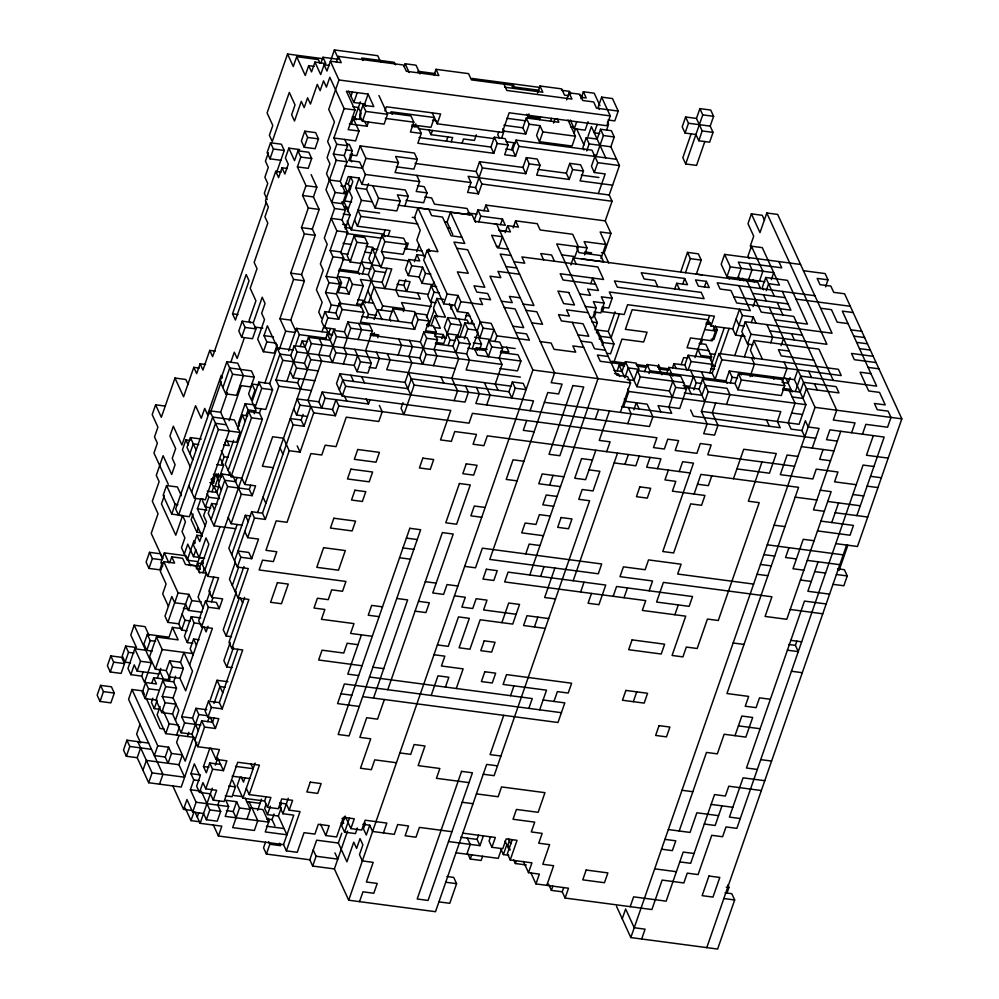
<?xml version="1.0" encoding="UTF-8"?>
<svg xmlns="http://www.w3.org/2000/svg" width="999" height="999" viewBox="0 0 999 999"><rect width="100%" height="100%" fill="white"/><g stroke="black" fill="none" stroke-linecap="round" stroke-linejoin="round"><path stroke-width="1.5" d="M165.097 406.056L155.607 404.807L152.198 414.622L157.917 427.135L154.508 436.95L157.367 443.206L153.958 453.022L168.282 484.29M188.112 384.478L185.826 379.47L174.975 378.034L161.326 417.307L155.607 404.807M322.814 58.691L287.55 54.021L267.083 112.937L272.802 125.437L269.393 135.265L272.252 141.508L289.31 92.42L295.042 104.92L291.633 114.748L294.493 121.004L301.311 101.361L304.183 107.617L307.592 97.802L310.452 104.046L317.27 84.415L320.142 90.672L323.551 80.844L326.411 87.1L329.82 77.285L344.143 108.554L333.903 137.999L336.763 144.256L333.354 154.071L336.213 160.327L325.986 189.785L334.578 208.541L324.338 237.999L327.21 244.256L320.379 263.898L323.239 270.142L316.421 289.785L322.153 302.285L318.731 312.113L321.603 318.369M320.105 63.337L318.381 59.578L296.691 56.706L293.269 66.533L287.55 54.021M276.461 172.902L284.253 150.449L281.393 144.206L270.542 142.77L267.133 152.585L269.992 158.841L280.844 160.277M199.226 368.057L193.794 367.345L183.566 396.79L174.975 378.034M268.356 152.735L265.434 161.151L268.294 167.407L264.885 177.223L267.744 183.479L264.335 193.294L267.208 199.55M269.992 158.841L273.401 149.013L270.542 142.77M205.494 364.498L200.075 363.773L196.666 373.589L193.794 367.345M215.185 351.111L209.753 350.387L202.934 370.03L200.075 363.773M314.111 66.371L308.691 65.647L305.269 75.474L296.691 56.706M181.418 495.729L177.41 486.975L166.558 485.539L163.149 495.354L171.741 514.123L182.592 515.559L185.452 521.803L182.043 531.63L184.902 537.874L181.493 547.702L186.651 558.953M281.144 172.065L275.724 171.341L265.484 200.799L268.356 207.055L264.935 216.87L267.807 223.127L254.158 262.4L257.018 268.656L250.2 288.286L255.919 300.799L249.101 320.429L250.25 322.939M164.373 495.504L161.451 503.921L175.774 535.189L182.592 515.559M266.221 202.347L212.625 356.643L209.753 350.387M337.862 59.241L322.952 57.268L325.811 63.524L314.96 62.088L311.551 71.903L308.691 65.647M100.574 685.364L97.165 695.179L100.025 701.435L110.877 702.871L114.298 693.056L111.426 686.8L100.574 685.364L103.446 691.62L100.025 701.435M110.814 655.906L107.405 665.721L110.265 671.977L121.116 673.413L124.525 663.598L121.666 657.342L110.814 655.906L113.674 662.162L110.265 671.977M189.935 440.434L185.864 439.897L182.455 449.712L190.459 467.22M287.425 168.494L281.993 167.782L278.584 177.597L275.724 171.341M299.675 149.575L288.823 148.139L285.402 157.954L288.274 164.211L284.865 174.026L281.993 167.782M162.65 558.778L160.364 553.771L149.513 552.335L146.104 562.15L148.963 568.406L159.815 569.842L162.25 562.824M232.542 313.811L246.191 274.525L249.051 280.781L235.402 320.055L232.542 313.811L237.962 314.523M201.274 439.023L190.422 437.587L187.013 447.402L192.732 459.902M321.004 62.875L322.952 57.268M148.963 568.406L152.372 558.591L149.513 552.335M329.52 65.497L324.101 64.773L320.691 74.588L314.96 62.088M189.872 453.658L193.282 443.831L198.714 444.555M149.051 635.389L145.042 626.635L134.191 625.199L130.782 635.014L136.501 647.514L125.649 646.078L122.24 655.906L125.112 662.15L130.532 662.874M171.741 514.123L175.15 504.295L166.558 485.539M297.952 150.824L300.824 157.08L297.402 166.895L308.254 168.332L311.676 158.516L308.803 152.26L297.952 150.824L294.543 160.652L288.823 148.139M304.782 131.194L301.373 141.009L304.233 147.265L315.085 148.701L318.494 138.886L315.634 132.63L304.782 131.194L307.642 137.45L304.233 147.265M514.847 87.949L513.698 85.439L471.428 79.883L468.568 73.639L436.014 69.318L438.886 75.574L406.331 71.266L403.459 65.01L338.361 56.394L341.221 62.65L330.369 61.214L326.96 71.029L324.101 64.773M330.956 59.765L334.365 49.95L377.759 55.694L380.631 61.95M188.774 485.801L194.505 498.301L205.357 499.737L229.233 431.006L220.642 412.25L209.79 410.814L175.674 509.003L178.546 515.259L189.398 516.695L195.729 498.451M226.848 361.725L220.03 381.356L225.749 393.868L236.601 395.304L243.431 375.661L237.7 363.161L226.848 361.725L232.58 374.225L225.749 393.868M210.04 413.773L221.254 381.506M242.208 321.191L238.798 331.019L241.658 337.262L252.51 338.711L255.919 328.883L253.059 322.627L242.208 321.191L245.067 327.447L241.658 337.262M125.112 662.15L128.521 652.335L125.649 646.078M190.622 565.784L186.051 555.769L164.348 552.897L160.926 562.712L162.65 566.47M230.894 362.025L234.303 352.197L237.175 358.454L243.993 338.823M178.546 515.259L212.65 417.07L234.353 419.942L240.085 432.455L236.676 442.27L225.824 440.834M222.889 387.612L229.708 367.982L251.411 370.854L254.27 377.098L250.861 386.925L240.01 385.489M336.413 62L338.361 56.394M205.981 573.114L199.201 572.215L196.328 565.971L185.477 564.522L182.617 558.279L171.766 556.843L174.625 563.086L163.774 561.65L160.364 571.478L166.096 583.978L162.687 593.793L168.406 606.306M152.198 651.111L134.79 648.776L127.972 668.406L130.832 674.662L141.683 676.098L144.543 682.354L156.531 683.978L153.671 677.722L169.942 679.882M191.646 492.057L215.522 423.326L226.373 424.762M220.642 412.25L227.46 392.619M130.832 674.662L134.241 664.847L137.113 671.091L158.804 673.975M169.818 562.449L171.766 556.843M253.421 322.477L262.2 297.227L265.06 303.484L261.651 313.299L264.51 319.555L257.692 339.198L263.411 351.698L274.263 353.134L277.198 344.717M330.369 61.214L338.961 79.97L328.721 109.428L334.453 121.928L327.635 141.571L330.494 147.827L327.085 157.642L329.945 163.898L326.536 173.714L335.127 192.47L331.705 202.298L342.557 203.734L345.429 209.977L342.02 219.805L347.739 232.305L340.921 251.948L343.781 258.204L336.963 277.834L339.822 284.091L336.413 293.906L340.996 303.908M147.328 634.328L143.918 644.143L146.778 650.399L150.187 640.584L147.328 634.328L169.031 637.2L172.44 627.384L181.93 628.633M194.505 498.301L218.381 429.57L209.79 410.814M137.113 671.091L140.522 661.276L134.79 648.776M279.32 349.425L285.652 331.181L279.92 318.681L293.569 279.408L290.709 273.152L304.358 233.878L301.486 227.622L308.316 207.992L302.585 195.479L305.994 185.664L297.402 166.895M144.568 694.667L142.845 690.921L131.993 689.485L128.584 699.3L162.937 774.337L159.528 784.165M193.094 514.073L191.146 519.68L196.878 532.192L200.949 532.729M205.419 526.311L197.402 508.803L200.824 498.988L203.534 499.338M229.058 420.704L241.246 385.639M141.683 676.098L143.144 671.89M184.353 553.958L187.775 544.13L193.494 556.643L204.345 558.079M172.44 627.384L178.159 639.884L156.456 637.012L149.638 656.655L155.369 669.155L166.221 670.591L169.081 676.847L179.932 678.284L185.652 690.796L192.482 671.153L183.891 652.397L180.482 662.212L183.341 668.468L179.932 678.284M224.45 445.005L226.398 439.385M213.287 481.506L214.261 478.696M263.411 351.698L266.833 341.883L263.961 335.627L267.382 325.811L277.685 348.326M144.543 682.354L151.373 662.712L134.191 625.199M210.789 507.779L205.369 507.055L208.779 497.24L207.068 493.494M196.878 532.192L198.339 527.984M295.929 331.368L290.771 320.117L304.42 280.844L301.561 274.588L315.209 235.314L312.337 229.058L319.168 209.428L313.436 196.915L316.845 187.1L311.126 174.588M202.273 535.976L196.853 535.264L193.431 545.079L199.163 557.592L204.595 558.304M206.593 507.205L203.671 515.621L206.531 521.878L199.713 541.52L196.853 535.264M211.95 491.783L213.911 486.163L219.33 486.888M221.391 476.885L217.32 476.348L218.294 473.551M221.703 463.723L224.138 456.718L221.278 450.462M148.626 743.081L126.923 740.197L123.514 750.024L126.374 756.268L137.225 757.717L148.676 782.729L181.231 787.037L196.828 742.145M187 630.781L181.581 630.069L178.709 623.813L167.857 622.377L178.097 592.919L163.774 561.65M215.622 484.915L218.544 476.498M350.974 96.229L352.435 92.02M220.717 459.215L223.576 465.472L220.167 475.287L213.386 474.388M254.695 404.932L245.205 403.671L238.374 423.314L239.523 425.811M252.023 384.041L248.614 393.856L251.473 400.112L254.882 390.297L252.023 384.041L258.803 384.94M217.07 504.208L211.638 503.496L208.229 513.311L213.961 525.824L235.664 528.696M231.368 475.299L221.878 474.038L218.469 483.853L221.328 490.109M233.579 440.372L225.287 464.223L231.019 476.723L241.87 478.159L244.73 484.415L255.582 485.851L252.173 495.666L241.321 494.23L232.73 475.474M237.475 429.158L242.345 415.122L247.764 415.846M193.494 556.643L195.929 549.625M145.13 698.613L148.539 688.798L145.679 682.542L142.27 692.357L145.13 698.613L155.981 700.049L161.713 712.562L172.565 713.998L181.144 732.754L191.995 734.19L197.727 746.703L219.43 749.575L216.021 759.39L226.873 760.826L223.451 770.641L212.6 769.205L209.74 762.961L220.592 764.397M155.369 669.155L162.188 649.525L156.456 637.012M219.206 485.414L216.771 492.42L207.268 491.171M126.374 756.268L129.795 746.453L126.923 740.197M151.723 683.341L153.671 677.722M365.834 106.418L364.685 103.921L353.833 102.485L357.255 92.657M246.116 415.534L248.064 409.927L245.205 403.671M140.035 724.312L136.626 734.128L140.634 742.894M211.101 519.567L224.738 480.294L235.589 481.73L237.05 477.522M228.147 470.467L248.614 411.563L259.465 412.999L262.337 419.255L207.755 576.348L218.606 577.784L211.776 597.427L222.627 598.863L219.218 608.678L208.366 607.242L205.507 600.986L216.358 602.422L219.218 608.678M269.705 383.541L258.853 382.105L252.035 401.735L254.895 407.992L265.746 409.428L272.565 389.797L269.705 383.541L279.932 354.083L290.784 355.519L296.516 368.032L293.107 377.847L314.81 380.719M157.343 678.184L160.752 668.356M199.163 557.592L205.981 537.949L208.853 544.205L202.023 563.836L207.755 576.348M196.029 567.295L197.49 563.086L202.922 563.798M199.538 557.43L198.077 561.638L187.225 560.202L194.043 540.571L195.192 543.069M378.958 95.542L387.537 114.298L384.128 124.113L362.425 121.241L359.565 114.985L362.974 105.17L373.826 106.606L368.107 94.093L346.403 91.221L354.995 109.99L348.164 129.62L359.016 131.056L355.607 140.884L333.903 137.999M229.146 474.987L230.12 472.177M351.336 124.163L353.296 118.556L362.787 119.805M152.884 698.151L151.423 702.359L154.283 708.616L159.715 709.34M178.709 623.813L188.948 594.355L178.097 592.919M356.156 119.805L355.007 117.295L360.364 101.873M213.961 525.824L227.597 486.538L221.878 474.038M231.019 476.723L251.486 417.819L248.614 411.563M254.895 407.992L261.713 388.361L258.853 382.105M254.171 413.761L256.119 408.141M264.897 382.904L277.073 347.827L293.356 349.987M342.557 203.734L345.979 193.906L340.247 181.406L347.065 161.763L344.205 155.519L347.615 145.692L344.755 139.435M155.981 700.049L162.8 680.419L173.651 681.855L176.523 688.099L173.102 697.926L178.833 710.426L175.424 720.242M166.221 670.591L169.63 660.776L180.482 662.212M137.225 757.717L140.634 747.889M154.283 708.616L157.205 700.199M181.581 630.069L184.99 620.254L182.118 613.998M201.96 612.225L188.399 610.426L191.808 600.611L188.948 594.355M359.328 119.343L360.789 115.135M364.685 103.921L368.107 94.093M202.972 572.639L204.433 568.431M204.895 570.092L219.992 526.61M259.465 412.999L260.926 408.791M161.713 712.562L165.122 702.734L162.263 696.49L165.672 686.663L162.8 680.419M168.194 679.62L172.49 667.032L169.63 660.776M346.616 144.081L349.338 144.443L352.197 150.699L348.788 160.514L359.64 161.95L365.359 174.463L361.95 184.278L405.357 190.022L408.216 196.279L404.807 206.094M362.425 121.241L365.834 111.426L362.974 105.17M160.077 706.455L157.143 714.872L165.734 733.628L194.218 737.399M168.843 681.206L170.305 676.997M200.749 617.944L191.259 616.683L184.44 636.326L187.3 642.569L192.732 643.294M206.368 573.201L198.089 597.052L203.234 608.304M352.447 153.659L350.499 159.266L351.648 161.763M244.73 484.415L278.846 386.226L275.974 379.982L282.804 360.339L277.073 347.827M345.217 228.971L350 214.985L344.28 202.472L347.689 192.657L344.83 186.401L348.239 176.586L359.091 178.022L361.95 184.278M142.957 770.217L146.366 760.401L178.921 764.71L184.64 777.222L152.098 772.901L137.775 741.633M173.651 681.855L175.599 676.236M187.3 642.569L194.118 622.939L191.259 616.683M288.661 350.824L296.466 328.384L329.008 332.692L330.157 335.189M396.253 166.796L413.886 169.131L417.295 159.316L414.435 153.059L360.177 145.879L356.768 155.694L349.987 154.795M349.375 123.913L367.008 126.249L368.469 122.04M350.537 188.911L348.251 183.903L350.686 176.885M241.933 525.124L231.081 523.688L241.321 494.23M205.507 600.986L198.689 620.629L201.548 626.873L212.4 628.309L181.693 716.683L184.565 722.939L181.144 732.754M213.786 577.147L208.916 591.171L211.776 597.427M290.784 355.519L294.205 345.704L305.045 347.14L308.466 337.325L330.169 340.197L333.579 330.382L344.43 331.818L347.29 338.062M348.264 191.221L350.212 185.614M199.001 639.735L193.581 639.01L190.16 648.826L193.032 655.082M206.244 602.547L210.14 591.321M295.916 344.455L299.325 334.628L296.466 328.384M157.767 745.766L154.358 755.581L165.21 757.017L168.069 763.273L171.478 753.458L168.619 747.202L157.767 745.766L131.993 689.485M328.846 311.988L331.281 304.982L325.562 292.47L328.971 282.655L326.111 276.398L332.929 256.768L330.07 250.512L336.888 230.869L331.168 218.369L342.02 219.805M201.548 626.873L208.366 607.242M237.125 524.487L228.833 548.326L237.425 567.095L248.276 568.531L238.049 597.976L248.901 599.425L231.843 648.513L242.695 649.949L222.228 708.865L211.376 707.429L208.504 701.173L219.355 702.609L222.228 708.865M252.173 495.666L249.3 489.423L250.761 485.214M286.825 381.418L297.065 351.96L294.205 345.704M148.676 782.729L152.098 772.901M165.734 733.628L169.143 723.813L163.424 711.3M172.565 713.998L175.974 704.17L165.122 702.734M189.61 664.897L202.772 627.035M211.551 601.785L213.012 597.577M300.237 346.503L302.185 340.884L307.617 341.608M347.39 211.688L352.26 197.665L349.4 191.408L352.809 181.593L350.524 176.586M384.865 236.613L383.716 234.116L351.173 229.807L361.401 200.349L355.669 187.837L359.091 178.022M360.177 145.879L365.909 158.391L362.5 168.207L344.867 165.871M384.927 111.001L386.388 106.793L440.646 113.973L437.237 123.789L502.335 132.417L509.165 112.775L606.818 125.712L610.227 115.884L601.648 97.128L612.499 98.564L618.219 111.076L614.81 120.891L608.029 119.992M231.706 554.582L245.342 515.309L250.774 516.021M208.079 626.273L206.119 631.88L203.833 626.873M404.208 66.571L405.182 63.761L416.034 65.197L420.042 73.951M165.21 757.017L168.619 747.202M234.565 560.839L251.623 511.738L262.475 513.174L265.334 519.43L254.483 517.994L251.623 511.738M235.302 562.387L229.458 579.22L238.049 597.976M300.537 389.098L297.677 382.854L299.138 378.646M307.367 369.468L304.508 363.211L311.326 343.581L308.466 337.325M176.586 735.064L179.508 726.648M408.216 196.279L397.365 194.842L400.224 201.099L396.815 210.914L375.112 208.042L366.521 189.286L368.481 183.666M324.987 311.613L327.847 317.869L338.698 319.305L335.839 313.049L324.987 311.613L321.578 321.441L324.438 327.684L335.289 329.121M237.425 567.095L240.834 557.267L237.974 551.023L248.826 552.459L251.686 558.703L240.834 557.267M251.686 558.703L258.516 539.073L247.665 537.637L254.483 517.994M179.046 735.364L176.598 742.382L185.19 761.138L193.481 737.299M232.317 585.476L238.649 567.245M257.655 512.537L310.776 359.652L302.185 340.884M359.24 274.263L358.092 271.765L367.744 243.744L364.885 237.5L354.033 236.064L347.202 255.694L350.075 261.95L360.926 263.386M388.049 236.164L389.997 230.557L357.442 226.236L360.851 216.421L357.992 210.165L379.695 213.037M322.028 331.631L323.976 326.024M324.438 327.684L327.847 317.869M341.533 282.842L338.124 292.657L348.976 294.093L352.385 284.278L349.525 278.022L338.673 276.586L341.533 282.842L338.823 282.48M235.177 591.733L243.956 566.483M262.475 513.174L293.169 424.812L290.309 418.556L301.161 419.992L304.021 426.248L293.169 424.812M307.43 416.433L296.578 414.997L300 405.169L297.128 398.926L318.831 401.798L321.69 408.054L325.112 398.226L322.24 391.97L342.595 394.667M350.075 261.95L356.893 242.307L354.033 236.064M198.277 730.631L192.545 718.119L195.954 708.303L206.805 709.74M236.401 591.883L223.252 629.757L226.111 636.001L231.543 636.725M187.437 736.5L188.898 732.292M325.349 339.548L327.297 333.941L332.729 334.665M178.921 764.71L182.33 754.894L171.478 753.458M329.008 332.692L330.482 328.484M335.839 313.049L339.248 303.234L360.951 306.106L363.811 312.362L360.402 322.178L414.66 329.358L418.069 319.543L415.209 313.286L426.049 314.722L428.921 320.979L425.512 330.794L436.363 332.242L434.89 336.451M265.334 519.43L289.211 450.699L283.491 438.199L272.64 436.763L262.4 466.221L273.251 467.657M348.976 294.093L346.116 287.837L349.525 278.022M191.995 734.19L198.826 714.56L195.954 708.303M226.111 636.001L239.273 598.139M301.161 419.992L303.109 414.385M375.112 208.042L378.521 198.227L372.802 185.714M338.698 319.305L342.108 309.49L339.248 303.234M194.867 740.446L201.686 720.803L212.537 722.24L213.998 718.031M208.504 701.173L205.095 710.988L207.954 717.245L218.806 718.681L215.397 728.496L204.545 727.06L201.686 720.803M244.568 597.377L228.971 642.257L231.843 648.513M304.021 426.248L310.851 406.605M210.227 699.924L217.045 680.282L227.897 681.718M230.207 642.407L223.863 660.639L226.736 666.895L232.155 667.619M327.297 333.941L335.889 352.697L332.48 362.525L329.62 356.268L336.438 336.626L333.579 330.382M417.295 159.316L395.604 156.443L398.464 162.7L395.055 172.515L471.004 182.567L467.594 192.395L478.446 193.831L481.855 184.016L476.136 171.503L479.545 161.688L522.952 167.432L525.811 173.689L482.405 167.932L479.545 161.688M386.538 112.687L410.951 115.921L413.823 122.165L410.414 131.993L421.253 133.429L417.844 143.244L493.806 153.297L497.215 143.481L494.355 137.225L505.207 138.661L508.066 144.917L504.657 154.745L515.509 156.181L518.918 146.353L516.058 140.11L592.007 150.162L597.739 162.662L594.33 172.49L605.182 173.926L598.351 193.556M197.727 746.703L204.545 727.06M207.954 717.245L211.376 707.429M289.211 450.699L300.062 452.135L313.711 412.862L307.979 400.362L321.628 361.089L318.768 354.832L322.178 345.017L319.318 338.761M362.412 273.813L364.36 268.194L361.501 261.95L372.352 263.386M207.73 721.603L209.191 717.394M214.061 703.371L219.905 686.538L225.337 687.25M226.736 666.895L233.554 647.265M318.831 401.798L322.24 391.97M377.747 249.475L372.315 248.751L368.906 258.566L374.637 271.079L364.398 300.537L365.547 303.034M414.81 126.686L415.784 123.876M219.256 800.898L217.794 805.107L220.667 811.363L217.245 821.178L206.406 819.742L203.534 813.486L192.682 812.05L196.091 802.234L190.372 789.722L193.781 779.907L190.921 773.651L194.33 763.835L200.062 776.335L196.641 786.163L199.513 792.407L210.364 793.843L213.224 800.099L224.076 801.535L237.712 762.262L259.415 765.134L249.188 794.592L270.891 797.464L267.482 807.279L278.321 808.715L281.743 798.9L292.595 800.336L289.173 810.164L300.025 811.6L286.388 850.873L297.24 852.309L304.058 832.666L314.91 834.103L318.319 824.287L329.171 825.723L325.761 835.539L336.613 836.975L343.431 817.344L354.283 818.78L350.874 828.596L361.725 830.032L365.135 820.216L386.838 823.089L383.429 832.904M344.43 331.818L347.839 321.99L369.543 324.862L372.402 331.119L365.584 350.761L371.303 363.261L367.894 373.089L357.043 371.653L354.183 365.397L357.592 355.582M434.066 74.937L436.014 69.318M356.418 305.344L363.236 285.714L360.377 279.458L382.08 282.33L384.94 288.586L391.758 268.943L380.906 267.507L372.315 248.751M219.355 702.609L237.874 649.3M381.218 310.115L382.679 305.906L368.356 274.638L382.005 235.364L403.708 238.237L406.568 244.493L403.159 254.308L381.456 251.436L384.865 241.621L382.005 235.364M191.683 810.439L183.554 809.365L186.963 799.537L192.682 812.05M347.839 321.99L350.699 328.246L343.881 347.889L346.74 354.133L343.331 363.961M383.716 234.116L385.177 229.907M360.739 307.392L362.687 301.785L373.539 303.221M209.74 762.961L206.331 772.776L203.471 766.52L209.802 748.288M410.751 394.905L405.02 382.392L339.922 373.776L336.501 383.591L342.232 396.103L450.736 410.464L440.509 439.922L451.361 441.358L454.77 431.543L476.473 434.415L473.064 444.23L483.916 445.666L487.325 435.851L660.938 458.841L657.529 468.656M368.731 302.572L374.088 287.15L428.346 294.33M380.906 267.507L384.315 257.692L381.456 251.436M199.513 792.407L202.922 782.592L205.782 788.848L216.633 790.284L213.224 800.099M335.414 415.734L332.542 409.49L335.964 399.662L338.823 405.919L335.414 415.734L313.711 412.862M339.373 389.847L342.782 380.032L407.892 388.648L411.301 378.833L508.953 391.758L511.813 398.014L515.234 388.199L512.362 381.943L523.214 383.379L526.086 389.635L515.234 388.199M200.487 821.877L190.984 820.616L193.906 812.199M358.142 339.498L361.551 329.682L358.691 323.426M366.958 318.494L368.419 314.285L362.687 301.785M451.211 141.758L452.684 137.55L430.981 134.678L432.442 130.469M205.782 788.848L212.6 769.205M342.232 396.103L345.642 386.288L339.922 373.776M382.08 282.33L386.95 268.306M197.265 817.045L198.726 812.836M215.297 765.147L217.732 758.141L223.451 770.641M416.758 175.387L419.617 181.643L416.208 191.458L427.06 192.894L423.638 202.722L406.006 200.387M374.126 319.48L377.535 309.665L392.457 311.638M286.388 850.873L283.516 844.617L218.419 836.001L221.828 826.173L200.125 823.301L212.312 788.236M357.043 371.653L360.452 361.825L354.732 349.325M373.389 335.627L374.363 332.829M461.925 237.238L451.073 235.801L442.482 217.045L431.643 215.597L428.771 209.353L417.919 207.917L414.51 217.732L420.242 230.232L416.833 240.06L424.837 257.567M206.406 819.742L209.815 809.914L201.224 791.158M406.331 248.851L408.279 243.244L405.569 242.882M377.722 337.674L378.696 334.877L370.554 333.791M446.403 141.109L447.864 136.9M425 255.769L416.858 254.683L419.717 260.939L408.866 259.503L405.457 269.318L408.316 275.574L419.168 277.01L422.04 283.266L432.892 284.703L433.866 281.893M415.796 314.161L414.647 311.663L392.944 308.791L389.535 318.606L390.684 321.104M417.495 292.894L420.354 299.151L398.651 296.278L395.791 290.022L399.2 280.207L410.052 281.643L406.643 291.458L403.771 285.202L405.731 279.595M408.316 275.574L411.738 265.759L408.866 259.503M416.695 251.698L419.13 244.68M414.423 261.701L416.858 254.683M249.201 801.91L257.792 820.666L254.383 830.481L232.68 827.609L239.498 807.979L236.638 801.722L225.786 800.286L228.646 806.543L225.237 816.358L268.644 822.102L262.912 809.602L249.35 807.804M232.605 780.644L235.477 786.9L232.055 796.727L225.275 795.828M325.112 398.226L368.506 403.971L369.967 399.775M240.11 777.234L237.188 785.651L242.907 798.164L264.61 801.036L267.482 807.279M403.409 311.588L404.383 308.778L401.511 302.535L431.356 306.481M462.062 143.194L463.524 138.986L474.375 140.422L476.323 134.815M417.919 207.917L437.962 251.686L427.11 250.25L423.701 260.065L443.743 303.846L454.595 305.282L457.455 311.538L468.306 312.974L479.757 337.987L490.609 339.423L494.018 329.608L483.166 328.159L457.405 271.878L468.256 273.326L453.946 242.058L464.785 243.494L450.474 212.225L472.177 215.097L475.037 221.353L496.74 224.226L533.966 305.519L523.114 304.083M236.089 817.794L233.229 811.538L236.638 801.722M244.917 777.884L243.456 782.092L241.171 777.085M427.847 251.798L428.833 249.001L429.97 251.498M419.168 277.01L422.589 267.195L411.738 265.759M242.907 798.164L255.095 763.086M422.04 283.266L425.449 273.451L422.589 267.195M398.126 355.07L401.548 345.254L398.676 338.998M414.66 329.358L411.788 323.114L415.209 313.286M450.474 212.225L447.065 222.04L452.784 234.553M436.6 286.676L431.168 285.951L427.759 295.779L430.631 302.023L436.051 302.747M246.94 819.23L250.349 809.415L245.192 798.151M430.631 302.023L434.041 292.207L431.168 285.951M426.486 317.607L431.855 302.173M405.02 382.392L411.85 362.762L408.978 356.506L412.4 346.69L409.528 340.434M257.617 810.364L261.513 799.138M423.788 332.055L426.66 338.299L419.83 357.942L422.702 364.198L426.111 354.383L420.379 341.87L423.788 332.055L434.64 333.491L437.512 339.747L434.09 349.563L436.963 355.819L433.554 365.634M443.681 299.363L436.9 298.464L433.491 308.279L437.5 317.033M478.446 193.831L475.586 187.575L482.405 167.932M434.228 309.84L428.384 326.661L427.235 324.163M493.806 153.297L490.946 147.053L494.355 137.225M264.61 801.036L266.071 796.827M403.009 402.672L401.061 408.291L403.921 414.535L414.16 385.09L408.429 372.577M431.231 325.599L434.64 315.784L445.492 317.22L436.9 298.464M498.751 131.918L497.777 134.728L499.5 138.474M266.096 804.145L264.635 808.341L267.495 814.597L278.346 816.033L286.938 834.802L265.235 831.93L269.218 820.666L268.082 818.169M443.743 303.846L447.152 294.018L427.11 250.25M501.623 138.174L504.058 131.156L502.909 128.659M267.495 814.597L270.417 806.181M608.728 263.037L604.145 253.034L610.976 233.391L605.244 220.891L485.889 205.082L488.748 211.338L477.897 209.902L474.488 219.718L475.636 222.215M478.808 221.766L480.756 216.159L477.897 209.902M274.937 825.861L272.065 819.605L274.013 813.998M483.941 210.689L485.889 205.082M265.497 842.194L263.549 847.801L266.408 854.058L309.815 859.802L312.675 866.058L334.378 868.93L348.701 900.199L435.502 911.7L486.675 764.41L497.527 765.858M468.906 323.851L467.195 320.092L447.752 317.607L444.343 327.422L450.074 339.922L448.126 345.542M450.861 309.103L452.322 304.895M441.77 338.748L443.231 334.54L435.089 333.466M281.506 803.258L280.045 807.467L282.904 813.723L293.756 815.159L283.516 844.617M454.595 305.282L458.004 295.467L447.152 294.018M278.346 816.033L281.268 807.617M266.408 854.058L269.817 844.242L268.681 841.745M447.752 317.607L450.624 323.851L443.793 343.494L435.664 342.42M511.513 149.738L513.948 142.72M515.509 156.181L512.637 149.925L516.058 140.11M282.904 813.723L288.261 798.288M457.455 311.538L460.864 301.71L458.004 295.467M504.058 131.156L525.761 134.041L522.889 127.785L526.298 117.969L558.853 122.278L557.142 118.519M538.873 118.144L528.021 116.708L528.995 113.911M537.524 93.019L539.959 86.001L561.663 88.874L564.535 95.13L568.593 95.667M525.761 134.041L529.17 124.213L526.298 117.969M454.158 400.649L457.567 390.834L451.835 378.321L458.666 358.691L452.934 346.178L456.343 336.363L467.195 337.799L470.054 344.056L466.645 353.871L469.505 360.127L466.096 369.942L520.354 377.123M459.203 337.612L458.054 335.115L461.476 325.287L458.603 319.043M464.835 319.755L467.27 312.737M460.027 336.813L464.897 322.789L474.388 324.051M455.794 352.435L459.203 342.62L456.343 336.363M500.511 224.638L502.46 219.031L480.756 216.159M522.952 167.432L526.361 157.617L537.212 159.053L540.072 165.297L536.663 175.125L569.218 179.433L572.627 169.618L569.755 163.361L580.606 164.798L583.478 171.054L580.057 180.869L612.612 185.177M539.61 119.705L540.584 116.895M361.426 634.865L347.789 674.138L358.641 675.574M464.348 338.861L467.757 329.046L464.897 322.789M471.029 323.539L472.003 320.741M529.17 124.213L540.022 125.649L536.6 135.477L539.472 141.721L572.027 146.041L575.436 136.214L567.994 119.955M505.157 232.667L507.592 225.662L518.444 227.098L515.584 220.841L537.287 223.714L540.147 229.97L572.702 234.278L578.421 246.79L575.012 256.606L561.45 254.807M525.811 173.689L529.22 163.861L526.361 157.617M539.472 141.721L542.882 131.905L540.022 125.649M476.898 331.73L480.307 321.915L491.158 323.351L496.89 335.851L494.942 341.471M513.149 227.859L515.584 220.841M550.461 121.141L551.436 118.332M472.277 348.713L478.121 331.88M553.558 123.039L555.019 118.831M475.374 350.612L476.348 347.802L487.2 349.238M479.757 337.987L483.166 328.159M479.545 349.662L481.493 344.043L478.621 337.799L474.562 337.25M566.658 99.825L569.093 92.82L579.944 94.256L582.804 100.512L593.656 101.948L596.515 108.204L618.219 111.076M488.898 340.671L491.758 346.928L488.349 356.743L485.489 350.487L488.898 340.671L499.75 342.108L502.609 348.364L499.2 358.179L502.06 364.435L495.242 384.066L498.101 390.322M309.815 859.802L316.633 840.171L338.336 843.044L346.928 861.8L353.746 842.169L356.618 848.426L360.027 838.598L362.887 844.854L359.478 854.669L362.337 860.926L373.189 862.362L366.371 882.005L377.222 883.441L373.813 893.256L362.962 891.82L359.54 901.635M312.675 866.058L316.084 856.243L313.224 849.987M580.931 98.764L583.366 91.746L594.218 93.194L599.949 105.694M373.514 698.076L407.629 599.899L396.778 598.463M588.061 121.728L585.139 130.145L574.288 128.709L576.723 121.703M574.05 133.067L575.511 128.859M569.218 179.433L566.346 173.177L569.755 163.361M384.365 699.525L377.547 719.155L366.695 717.719L359.877 737.362L370.729 738.798L360.489 768.243L371.341 769.68L374.75 759.864L396.453 762.736M387.774 689.697L442.357 532.604L453.209 534.04L432.742 592.956L443.593 594.393L447.003 584.565L457.854 586.001M486.7 404.957L490.122 395.142L484.39 382.629M338.336 843.044L341.745 833.228M357.392 827.984L355.444 833.603L344.593 832.167L349.475 818.131M605.244 220.891L612.062 201.249L609.203 194.992L619.442 165.547L610.851 146.778L614.26 136.963L611.4 130.707L600.549 129.271L597.14 139.086L586.288 137.65L582.879 147.477L584.015 149.975M587.999 136.401L591.408 126.586L605.719 157.854M601.648 97.128L598.226 106.943L599.375 109.453M334.378 868.93L347.54 831.068M586.713 150.924L589.148 143.906L586.288 137.65M597.19 124.425L594.268 132.842L599.7 133.554M508.953 391.758L512.362 381.943M500.412 352.472L518.044 354.795L520.904 361.051L517.494 370.879L499.862 368.544M594.88 156.418L591.458 166.234L594.33 172.49M600.549 129.271L603.408 135.527L596.59 155.157L593.868 154.808M365.384 823.176L363.436 828.783L366.296 835.039L369.705 825.211L362.924 824.325M606.58 130.07L608.528 124.45L607.392 121.953M348.701 900.199L532.904 369.992L489.96 276.199L500.811 277.635L497.939 271.378L519.642 274.25M570.866 264.872L573.301 257.854L757.766 282.28L760.626 288.536M431.181 695.441L437.999 675.811L448.851 677.247L445.442 687.062M526.698 420.529L523.289 430.344L534.14 431.78M530.107 410.701L533.516 400.886L414.16 385.09M584.565 254.857L587.012 247.839L584.14 241.596L605.844 244.468L600.973 258.491M590.796 283.666L592.744 278.059L598.463 290.559L587.612 289.123L590.484 295.379L579.632 293.943M456.293 688.498L463.124 668.868L441.421 665.996L444.83 656.168L433.978 654.732M593.993 311.988L600.786 312.887L604.195 303.072L593.344 301.636L596.203 307.879L592.794 317.707L590.084 317.345M595.966 312.25L594.505 316.458L597.365 322.702L594.929 329.72M745.067 336.388L735.564 335.127L732.704 328.871L711.001 325.999L714.41 316.183L627.609 304.695L624.2 314.51L602.497 311.638L603.958 307.43M596.415 332.829L597.39 330.02L608.241 331.456L613.96 343.968L610.551 353.783L606.48 353.246M738.923 285.664L750.374 310.677L609.315 291.995L612.175 298.251L608.766 308.067L601.985 307.168M599.275 339.086L600.249 336.276L611.101 337.712L619.38 313.861M501.873 622.639L508.703 603.009L519.555 604.445L512.724 624.088L480.169 619.767L469.942 649.225L459.09 647.789L469.318 618.331L458.479 616.895L448.239 646.353L437.387 644.917M525.749 553.921L529.17 544.093L540.022 545.529M549.637 485.189L553.046 475.362M602.135 345.329L603.109 342.532L597.39 330.02M608.241 331.456L615.059 311.825M696.465 118.431L685.614 116.995L682.205 126.823L685.064 133.067L695.916 134.503L698.788 140.759L709.64 142.195L713.049 132.38L710.189 126.124L713.598 116.309L710.726 110.052L699.874 108.616L696.465 118.431L702.197 130.944L698.788 140.759M529.782 574.987L598.014 378.621L572.24 322.34M685.064 133.067L688.486 123.252L685.614 116.995M691.108 133.866L682.829 157.705L685.689 163.961L696.54 165.397L704.819 141.558M614.148 361.588L621.952 339.148L643.656 342.02L647.065 332.205L625.362 329.333L632.18 309.69L708.141 319.755L711.001 325.999M540.634 576.423L544.043 566.608M595.217 419.33L598.626 409.515M685.689 163.961L702.747 114.873L699.874 108.616M617.17 370.841L619.13 365.234L624.55 365.946M619.13 365.234L624.85 377.734L628.259 367.919L639.11 369.355L636.251 363.099L625.399 361.663L621.99 371.478L613.848 370.404M503.733 715.321L490.084 754.595L500.936 756.031M510.551 695.691L513.961 685.863M534.428 626.96L537.837 617.132M554.895 568.044L544.667 597.502L555.519 598.938M595.829 450.224L585.601 479.67L574.75 478.234L581.568 458.603L592.419 460.039M609.477 410.951L599.238 440.397L610.089 441.833L606.68 451.66M446.94 876.523L453.721 877.422L456.593 883.678L449.762 903.308L438.911 901.872M466.82 854.22L470.229 844.405L467.37 838.149M620.329 412.387L630.556 382.929L627.697 376.673L616.845 375.237L556.718 243.918L578.421 246.79M623.501 406.918L628.858 391.496L627.722 388.998M660.863 411.875L658.004 405.619L679.707 408.491L686.525 388.861L680.806 376.348L637.399 370.604L633.99 380.419L627.21 379.52M482.579 856.255L481.118 860.464L470.267 859.028L471.728 854.819M448.526 841.533L479.945 845.654L477.085 839.397L478.546 835.189M672.265 397.24L669.405 390.984L636.85 386.675L640.259 376.86L637.399 370.604M479.945 845.654L483.366 835.826M644.667 371.553L647.102 364.535L657.954 365.971L661.962 374.725M528.846 708.378L532.255 698.563L369.493 677.01M573.189 580.731L617.532 453.096M627.772 423.638L631.181 413.823L628.309 407.567M674.737 288.911L676.685 283.291L687.537 284.727L684.677 278.484L641.271 272.727L644.13 278.983L654.982 280.419L657.841 286.676M680.669 272.04L687.499 252.397L698.351 253.833L701.211 260.09L696.34 274.113M633.865 409.765L636.301 402.747L639.16 409.003M648.988 373.601L649.962 370.791L647.102 364.535M685.489 272.677L690.359 258.654L687.499 252.397M490.534 836.812L489.073 841.021L491.933 847.277L502.784 848.713L506.193 838.898L517.045 840.334L510.227 859.964L531.93 862.836L528.508 872.664L539.36 874.1L535.951 883.915L568.506 888.223L565.097 898.039L651.897 909.54L662.137 880.082L683.84 882.954L687.25 873.138L698.101 874.575L711.75 835.301L722.602 836.737L726.011 826.922L736.862 828.358L863.074 465.059L873.925 466.496M682.717 284.091L684.677 278.484M491.933 847.277L495.342 837.462L462.787 833.141M539.697 709.814L546.515 690.172L503.109 684.427L506.518 674.612L571.628 683.229L568.219 693.056L557.367 691.608L553.958 701.435M580.631 591.995L584.04 582.167M624.974 464.348L628.383 454.533M501.648 848.526L498.239 858.341L455.969 852.784M666.857 373.027L668.806 367.407L712.2 373.151L715.072 379.408L721.89 359.777L719.03 353.521L838.386 369.318L841.245 375.574L721.89 359.777M591.483 593.431L588.061 603.246L598.913 604.682L605.744 585.052L508.079 572.115L504.67 581.93L645.729 600.611L642.32 610.426L685.726 616.171L672.077 655.456L682.929 656.892L686.338 647.065L697.19 648.501L707.429 619.055L718.281 620.491L759.215 502.659L748.363 501.223L762 461.95M639.235 455.969L635.826 465.784L614.123 462.912M508.803 855.306L503.384 854.582L506.793 844.767M672.477 367.869L673.938 363.661L684.79 365.097L687.087 370.092M509.877 839.347L507.929 844.954L510.214 849.962M512.237 839.684L507.367 853.708L510.227 859.964M704.42 286.963L706.368 281.356L695.516 279.92L698.388 286.164L709.24 287.6L706.368 281.356M669.405 390.984L672.814 381.168M681.206 364.598L683.641 357.592L687.712 358.129M650.087 457.405L646.678 467.22L690.072 472.964M669.954 374.912L675.674 387.425L668.855 407.055L671.715 413.311L621.528 406.668M684.79 365.097L688.199 355.269L709.902 358.142L712.774 364.398L709.839 372.814M800.561 264.448L724.612 254.395L721.203 264.211L726.922 276.723L764.909 281.743M526.236 864.959L515.384 863.523L516.358 860.726M688.149 369.942L691.071 361.526L688.199 355.269M694.979 357.617L709.602 315.547M613.174 596.303L616.595 586.488L692.544 596.54L689.135 606.356L656.58 602.047L663.411 582.417L771.915 596.778L765.097 616.42L786.787 619.293L831.143 491.645L820.291 490.209M701.086 343.743L702.547 339.535M726.922 276.723L730.331 266.895L724.612 254.395M693.368 376.536L689.959 386.351L683.179 385.452M764.535 220.304L762.249 215.297L751.398 213.861L747.989 223.689L753.721 236.189L750.299 246.004L751.448 248.514M693.793 389.81L696.228 382.792L690.509 370.279M713.286 325.999L715.584 331.006L712.162 340.821L690.471 337.949L687.05 347.764L708.753 350.637M624.025 597.739L627.447 587.924M668.381 470.092L664.959 479.92L675.811 481.356L672.402 491.171L704.957 495.479L701.548 505.294L690.696 503.858L673.638 552.959L662.787 551.523L693.493 463.149L682.642 461.713L679.233 471.528M715.571 325.999L717.294 329.757L713.885 339.573L711.163 339.21M704.819 401.548L699.088 389.048L702.509 379.22L735.052 383.541L737.924 389.785L781.318 395.542L784.739 385.714L781.867 379.458L738.473 373.713L735.052 383.541M737.774 278.159L741.183 268.344L738.323 262.088L781.73 267.832L778.87 261.576M710.651 359.702L711.625 356.893L705.893 344.393L699.113 343.494M766.183 290.734L768.618 283.716L779.47 285.152L762.287 247.64L751.435 246.204L748.026 256.019L749.175 258.516M711.638 364.21L724.3 327.747M752.996 344.792L747.564 344.068L741.845 331.568L745.254 321.74L832.055 333.241L777.659 214.423L766.807 212.987L759.989 232.63L751.398 213.861M712.2 373.151L719.03 353.521M720.341 353.634L729.12 328.384M715.671 402.984L712.262 412.812L717.981 425.312L714.572 435.127L703.721 433.691L707.13 423.876L701.41 411.363L708.229 391.733L702.509 379.22M748.626 279.595L752.035 269.78L749.175 263.524M732.704 328.871L739.522 309.24L742.394 315.497L735.564 335.127M546.803 885.351L553.633 865.708L542.782 864.272L549.6 844.642L538.748 843.206L542.157 833.391L531.306 831.942L534.715 822.127L513.024 819.255L516.433 809.44L538.136 812.312L544.954 792.669L501.548 786.925L498.139 796.74L476.436 793.868M649.138 590.796L652.559 580.968L620.004 576.66L623.413 566.845L645.117 569.717L648.526 559.902L681.081 564.21L677.672 574.025L753.621 584.09M759.477 281.031L762.886 271.216L751.435 246.204M727.06 383.354L725.923 380.844L729.332 371.029L794.43 379.645L805.893 404.657L799.063 424.3L701.41 411.363M734.789 355.557L742.095 334.515M753.071 306.618L755.506 299.6M565.097 898.039L562.237 891.795L551.386 890.359L552.847 886.15M774.937 319.805L807.492 324.113L787.449 280.344L765.746 277.46L762.337 287.287L763.486 289.785M730.244 382.892L732.192 377.285L729.332 371.029M751.285 322.54L753.246 316.933L742.394 315.497M694.105 494.043L700.923 474.4L798.588 487.337L726.947 693.531L748.651 696.403L745.242 706.218L756.093 707.654L759.502 697.839L770.354 699.275M726.523 404.42L729.932 394.605L727.072 388.349L705.369 385.477L701.96 395.292L684.327 392.957M747.564 344.068L750.973 334.253L745.254 321.74M744.405 356.843L748.788 344.218M771.303 279.658L773.738 272.652L730.331 266.895M562.237 891.795L563.698 887.587M833.266 380.394L818.943 349.126L753.845 340.509L750.436 350.324L754.445 359.078M737.924 389.785L741.333 379.97L738.473 373.713M633.316 701.673L636.738 691.857M711.775 475.849L708.366 485.664L697.514 484.228M750.062 376.71L754.445 364.086L751.585 357.829M674.874 614.735L678.284 604.919M770.729 342.732L772.677 337.125L766.957 324.625M733.478 478.721L743.718 449.263L776.273 453.571L769.442 473.214L736.887 468.893M781.093 345.579L783.528 338.561M782.117 382.417L787 368.394L784.128 362.137M790.109 377.61L788.161 383.216L782.741 382.492M825.561 286.85L827.996 279.832L825.137 273.576L803.433 270.704M794.43 379.645L797.851 369.83M795.354 391.508L800.711 376.086L876.672 386.138L842.307 311.101L853.158 312.537M622.227 918.793L625.636 908.978L634.228 927.734L645.079 929.17L641.67 938.998M630.207 906.667L633.616 896.84L666.171 901.16L683.216 852.06L694.068 853.496M804.794 436.813L801.935 430.557L805.344 420.729L808.203 426.985L819.055 428.421L812.237 448.064M725.037 892.806L731.817 893.705L734.677 899.962L717.619 949.05L630.819 937.561L815.022 407.355L769.218 307.292M679.195 830.993L706.48 752.434L717.332 753.87L724.15 734.24L745.853 737.112L752.684 717.469L741.832 716.033L735.002 735.676M788.973 547.689L785.564 557.504L796.415 558.941M823.076 449.5L819.667 459.315L830.519 460.751M840.758 431.293L813.461 509.852L824.312 511.288M721.977 805.843L715.159 825.474L704.307 824.038M851.61 432.729L855.019 422.914L833.316 420.042L836.725 410.227L793.78 316.421L761.226 312.113L746.915 280.844M818.106 561.813L807.879 591.271L829.582 594.143M831.755 522.539L838.573 502.897M862.462 434.178L865.871 424.35L887.574 427.222L890.983 417.407L888.123 411.151L877.272 409.715L874.4 403.459L885.251 404.907L879.532 392.395L868.68 390.959L860.089 372.202L870.941 373.638M787.412 650.187L798.263 651.623L795.391 645.366L796.865 641.158M873.313 435.614L866.483 455.244L888.186 458.116M706.78 947.614L846.64 545.054M856.867 515.596L884.165 437.05L829.907 429.857L826.498 439.685L837.349 441.121M727.01 893.056L728.958 887.449L727.809 884.952M839.085 570.454L847.864 545.204M837.612 568.793L844.392 569.692L847.252 575.948L843.843 585.764L832.991 584.328M827.996 279.832L817.145 278.396L820.004 284.653L830.856 286.089L833.715 292.345L844.567 293.781L901.835 418.843L857.492 546.49L835.788 543.618M417.757 71.266L435.389 73.601M472.015 78.446L539.835 87.425M561.538 90.297L569.667 91.371L570.816 93.881M511.988 86.701L539.11 90.285M579.807 95.679L582.517 96.029M504.845 87.225L542.832 92.258L539.959 86.001M580.806 97.29L586.226 98.002L583.366 91.746M702.747 114.873L713.598 116.309M688.486 123.252L710.189 126.124M338.961 79.97L610.227 115.884M702.197 130.944L713.049 132.38M506.818 118.307L525.811 120.817M570.566 126.748L573.289 127.098M603.408 135.527L614.26 136.963M503.908 125.262L522.889 127.785M352.997 106.768L358.416 107.48L361.276 113.736M542.882 131.905L575.436 136.214M344.143 108.554L354.995 109.99M365.834 111.426L387.537 114.298M432.53 120.217L436.588 120.754M589.148 143.906L610.851 146.778M385.339 118.394L413.823 122.165M352.297 116.945L355.007 117.295M411.975 124.85L430.956 127.36L434.378 117.545L390.971 111.788L392.12 114.298M411.613 126.274L418.394 127.173L421.253 133.429M418.256 128.596L494.218 138.649M506.068 141.696L515.559 142.957M497.215 143.481L508.066 144.917M518.918 146.353L616.57 159.291M419.056 137.525L490.946 147.053M505.856 149.026L512.637 149.925M597.739 162.662L619.442 165.547M529.22 163.861L540.072 165.297M572.627 169.618L583.478 171.054M307.642 137.45L318.494 138.886M537.862 169.405L566.346 173.177M581.268 175.15L598.901 177.485M336.763 144.256L347.615 145.692M345.417 149.8L352.197 150.699M415.097 163.424L476.136 171.503M333.354 154.071L344.205 155.519M365.909 158.391L398.464 162.7M273.401 149.013L284.253 150.449M609.203 194.992L468.144 176.323L471.004 182.567M336.213 160.327L347.065 161.763M300.824 157.08L311.676 158.516M481.855 184.016L612.062 201.249M468.806 186.676L475.586 187.575M365.359 174.463L419.617 181.643M417.407 185.752L424.188 186.651L427.06 192.894M329.395 179.97L340.247 181.406M345.542 183.541L348.251 183.903M340.759 185.864L344.83 186.401M355.669 187.837L366.521 189.286M424.85 197.003L431.63 197.902L434.49 204.158L467.045 208.466L469.905 214.723L398.027 205.195M305.994 185.664L316.845 187.1M343.619 192.12L347.689 192.657M335.127 192.47L345.979 193.906M378.521 198.227L400.224 201.099M467.557 212.924L477.047 214.186M361.401 200.349L372.252 201.786M610.976 233.391L600.124 231.955L605.844 244.468M302.585 195.479L313.436 196.915M344.855 201.036L351.636 201.935M341.558 202.123L344.28 202.472M494.48 223.838L505.332 225.287L502.46 219.031M345.005 206.93L347.714 207.293M344.43 208.366L347.14 208.729M412.25 217.357L414.96 217.707M444.792 221.666L447.515 222.028M334.578 208.541L345.429 209.977M498.688 230.282L505.482 231.181M499.6 230.482L510.452 231.918L507.592 225.662M308.316 207.992L319.168 209.428M690.359 258.654L701.211 260.09M343.219 214.086L350 214.985M360.851 216.421L417.819 223.963M447.664 227.922L450.374 228.272M577.509 246.591L587.012 247.839M601.435 252.672L604.145 253.034M584.802 251.948L591.583 252.847M342.52 224.263L346.591 224.8M496.341 246.191L499.063 246.553L502.472 236.726L491.62 235.289L497.34 247.802L508.191 249.238M344.967 227.472L351.748 228.359M581.88 258.916L603.583 261.788L600.724 255.532L579.02 252.66L576.735 247.665M695.591 274.013L702.372 274.912M336.888 230.869L347.739 232.305M301.486 227.622L312.337 229.058M346.466 233.541L381.743 238.212M456.805 248.301L467.657 249.738L484.827 287.262L473.976 285.826L476.848 292.083L487.699 293.519L490.559 299.775L479.707 298.339L482.567 304.583L460.864 301.71M511.063 255.494L500.212 254.058L554.607 372.864L551.198 382.692L562.05 384.128L558.628 393.943L547.777 392.507L489.785 559.428L598.301 573.788L601.71 563.973L482.355 548.164L475.524 567.807L464.672 566.371M814.884 295.716L717.22 282.792L720.092 289.036L730.943 290.484L736.663 302.984L790.921 310.165L782.329 291.408M384.865 241.621L406.568 244.493M304.358 233.878L315.209 235.314M513.923 261.738L524.775 263.187L521.903 256.93L597.864 266.983L603.596 279.495L560.189 273.738L563.049 279.995L595.604 284.303M752.634 293.356L785.189 297.665M796.041 299.101L850.299 306.281M356.893 242.307L367.744 243.744M404.37 248.601L422.003 250.936M343.057 243.356L351.198 244.443M366.121 246.416L372.902 247.315L374.051 249.812M505.931 266.558L516.783 267.994M733.803 296.728L788.061 303.921M820.604 308.229L831.455 309.665L837.187 322.165L848.039 323.601M364.91 252.123L371.69 253.022M330.07 250.512L340.921 251.948M384.315 257.692L408.741 260.926M341.009 253.359L347.789 254.258M332.929 256.768L343.781 258.204M342.507 259.428L350.649 260.514M371.778 264.822L381.268 266.084M425.449 273.451L430.869 274.163M612.175 298.251L601.323 296.815L604.195 303.072M850.898 329.857L861.75 331.293M364.36 268.194L371.141 269.093M374.637 271.079L385.489 272.515M853.758 336.114L864.61 337.55M339.098 269.255L358.092 271.765M338.524 270.692L368.356 274.638M744.405 326.024L738.973 325.312L736.113 319.056M520.242 297.827L509.403 296.391L512.262 302.647L501.411 301.211M585.352 306.443L596.203 307.879M706.293 322.427L710.364 322.964M769.817 330.869L802.372 335.177M856.63 342.37L867.482 343.806M705.931 323.851L711.363 324.575M396.99 284.303L403.771 285.202M326.111 276.398L336.963 277.834M290.709 273.152L301.561 274.588M434.041 292.207L439.46 292.932M588.211 312.699L566.52 309.827L569.38 316.084L558.528 314.648L561.388 320.904L583.091 323.776L588.823 336.276L577.971 334.84M713.224 329.22L717.294 329.757M750.973 334.253L826.935 344.305L766.807 212.987M859.49 348.626L870.341 350.062M704.732 329.57L715.584 331.006M352.385 284.278L363.236 285.714M328.971 282.655L339.822 284.091M293.569 279.408L304.42 280.844M504.27 307.467L515.122 308.903L523.713 327.66L512.862 326.223M525.973 310.339L536.825 311.775L542.557 324.275L531.705 322.839M873.201 356.306L851.498 353.434L854.357 359.69L876.061 362.562M339.335 286.938L346.116 287.837M591.945 321.99L597.365 322.702M789.26 351.074L778.408 349.638L781.268 355.881L813.823 360.202M325.562 292.47L336.413 293.906M357.617 299.638L364.398 300.537M868.081 367.382L878.933 368.818M465.771 315.434L469.842 315.971M382.679 305.906L404.383 308.778M356.993 303.908L362.425 304.633M709.627 353.671L715.047 354.395M331.281 304.982L339.423 306.056M603.109 342.532L613.96 343.968M711.625 356.893L700.774 355.457L697.901 349.2M342.108 309.49L363.811 312.362M418.069 319.543L428.921 320.979M450.624 323.851L461.476 325.287M515.721 332.48L526.573 333.916L529.433 340.159L496.89 335.851M580.831 341.096L591.683 342.532L594.542 348.788L605.394 350.224M368.419 314.285L376.548 315.372M467.757 329.046L477.26 330.294M361.613 316.471L411.788 323.114M426.71 325.087L433.491 325.986L436.363 332.242M433.578 327.397L440.359 328.296L434.64 315.784M540.284 341.608L551.136 343.044L554.008 349.288L575.711 352.16L572.839 345.916L583.691 347.352M691.071 361.526L712.774 364.398M711.276 365.646L715.346 366.183M447.202 333.678L458.054 335.115M710.564 368.506L714.635 369.043M608.254 356.481L597.402 355.045L600.274 361.288L624.912 364.51M435.514 336.526L446.353 337.962M450.074 339.922L455.494 340.647M473.351 342.969L481.493 344.043M501.61 346.753L515.172 348.551M611.7 361.288L625.262 363.087M636.113 364.523L648.326 366.133M657.817 367.395L668.668 368.831M732.192 377.285L737.624 377.997M279.92 318.681L290.771 320.117M350.699 328.246L372.402 331.119M426.66 338.299L437.512 339.747M459.203 342.62L470.054 344.056M491.758 346.928L502.609 348.364M637.112 366.133L646.603 367.395M658.816 369.006L668.306 370.267M741.333 379.97L784.739 385.714M500.761 351.036L508.903 352.11L506.605 347.115M649.962 370.791L725.923 380.844M782.891 388.386L791.021 389.473M370.192 335.227L420.379 341.87M435.302 343.843L452.934 346.178M467.857 348.151L485.489 350.487M782.529 389.822L800.162 392.157L803.571 382.342L836.126 386.65L838.985 392.907L806.43 388.586L803.021 398.414L792.17 396.978M696.228 382.792L701.66 383.504M336.438 336.626L466.645 353.871M520.904 361.051L477.497 355.307L474.637 349.051M614.497 373.451L618.556 373.988L619.705 376.486M640.259 376.86L683.666 382.605M254.683 327.048L262.812 328.122M285.652 331.181L295.142 332.442M245.067 327.447L255.919 328.883M299.325 334.628L326.448 338.224M684.178 387.063L699.088 389.048M426.111 354.383L502.06 364.435M675.674 387.425L686.525 388.861M708.229 391.733L805.893 404.657M532.904 369.992L630.556 382.929M815.022 407.355L901.835 418.843M263.961 335.627L273.464 336.888M311.326 343.581L419.83 357.942M266.833 341.883L276.323 343.144M335.889 352.697L455.244 368.506M628.858 391.496L780.781 411.613L777.359 421.428L780.231 427.684L693.418 416.183L690.559 409.927M791.62 413.049L802.472 414.485M297.065 351.96L329.62 356.268M360.452 361.825L371.303 363.261M310.776 359.652L354.183 365.397M369.106 367.37L375.886 368.269L379.295 358.454L376.436 352.197M511.513 386.226L386.738 369.705L390.147 359.89L387.275 353.634M282.804 360.339L304.508 363.211M801.935 430.557L791.083 429.12L788.211 422.864L795.042 403.221L789.31 390.721M296.516 368.032L318.219 370.904M544.368 402.322L815.646 438.249M345.642 386.288L465.01 402.085L468.419 392.27L465.546 386.014M801.385 446.628L833.928 450.936M232.58 374.225L254.27 377.098M275.974 379.982L297.677 382.854M278.846 386.226L311.388 390.534M797.964 456.443L787.112 455.007L780.294 474.65L812.849 478.958L816.258 469.13L837.961 472.015L834.552 481.83L856.255 484.702M261.713 388.361L272.565 389.797M338.823 405.919L469.031 423.164L472.44 413.336L656.905 437.762L653.496 447.589L664.347 449.026L667.757 439.198L678.608 440.634L675.199 450.462L696.902 453.334L700.311 443.519L711.163 444.955L707.754 454.77L794.555 466.258M870.516 476.323L881.368 477.759M300 405.169L332.542 409.49M867.107 486.138L877.959 487.574M248.064 409.927L256.206 411.001M852.846 494.517L863.685 495.954M251.486 417.819L262.337 419.255M523.901 461.238L513.049 459.802L506.231 479.433L517.082 480.869M589.01 469.855L599.862 471.291L593.031 490.934L582.192 489.498L578.771 499.313L589.622 500.749L494.105 775.674L483.254 774.237M795.179 497.152L816.882 500.024M827.721 501.461L860.276 505.781M218.381 429.57L240.085 432.455M563.898 476.798L542.195 473.926L538.786 483.753L560.489 486.625M835.164 512.724L867.719 517.032M820.903 521.103L853.458 525.412L850.049 535.227L817.494 530.919M223.838 444.93L229.258 445.641L226.973 440.646M557.067 496.441L546.228 495.005L542.807 504.82L553.658 506.256M774.088 525.174L784.939 526.61M224.138 456.718L228.209 457.255M814.085 540.734L803.233 539.298L792.994 568.756L803.845 570.192M216.795 464.572L223.576 465.472M485.139 507.455L474.3 506.018L470.879 515.834L481.73 517.27M550.249 516.071L539.398 514.635L535.988 524.463L525.137 523.026L521.728 532.842L543.431 535.714M767.269 544.817L843.218 554.87M212.063 478.459L214.785 478.808M211.576 481.306L214.285 481.668M763.86 554.632L774.712 556.068M807.254 560.377L839.809 564.685M209.865 482.554L213.936 483.091M227.597 486.538L249.3 489.423M760.451 564.447L771.29 565.884M814.697 571.628L825.549 573.064M836.4 574.5L847.252 575.948M208.779 497.24L219.63 498.676M757.03 574.263L767.881 575.699M800.436 580.019L811.288 581.455M175.15 504.295L177.859 504.657M197.402 508.803L206.905 510.064M406.393 538.111L417.245 539.547M402.984 547.927L413.836 549.363M826.173 603.958L804.47 601.086L746.478 768.006L757.329 769.442M399.575 557.742L410.427 559.19M790.209 609.465L822.751 613.786M425.299 581.693L436.151 583.129M454.445 595.829L465.297 597.265L461.888 607.08L472.739 608.516L476.148 598.701L487 600.137L483.591 609.952L516.133 614.26M790.821 640.359L801.673 641.795M152.372 558.591L161.863 559.84M189.086 564.847L197.228 565.921M788.611 644.467L795.391 645.366M196.291 568.793L199.001 569.155M418.481 601.336L429.333 602.772L425.924 612.587L415.072 611.151M548.688 618.568L526.985 615.696L523.576 625.524L545.279 628.396M733.154 642.994L744.005 644.43M382.517 606.843L371.665 605.406L368.256 615.222L379.108 616.658M791.433 671.253L802.284 672.689M191.808 600.611L201.298 601.873M183.329 608.279L188.749 609.003M372.277 636.301L350.587 633.428L353.996 623.601L321.441 619.293L324.85 609.477L313.998 608.041L317.407 598.226L328.259 599.662L331.668 589.835L342.52 591.271L345.941 581.455L259.128 569.967L262.537 560.139L273.389 561.575L276.798 551.76L265.946 550.324L276.186 520.866L287.038 522.302L310.914 453.571L321.765 455.007L325.174 445.192L336.026 446.628L346.266 417.17L378.808 421.491L382.23 411.663L379.358 405.419M184.99 620.254L190.409 620.966M194.118 622.939L200.911 623.838M358.017 644.68L347.165 643.244L343.756 653.059L322.053 650.187L318.644 660.002L362.05 665.759M372.902 667.195L383.753 668.631M150.187 640.584L155.619 641.296M162.188 649.525L193.381 653.646M543.106 699.999L564.81 702.871L557.979 722.502L362.662 696.64M738.423 725.861L760.114 728.733M128.521 652.335L133.941 653.059M561.388 712.687L344.38 683.953L337.55 703.596L359.253 706.468M140.522 661.276L151.373 662.712M172.49 667.032L183.341 668.468M113.674 662.162L124.525 663.598M340.959 693.768L351.81 695.204M760.739 759.627L771.59 761.063M165.672 686.663L176.523 688.099M148.539 688.798L159.39 690.234M162.263 696.49L173.102 697.926M103.446 691.62L114.298 693.056M764.759 780.694L743.069 777.821L729.42 817.095L740.271 818.531M198.826 714.56L206.955 715.634M761.35 790.521L728.795 786.201L725.386 796.028L714.535 794.592L690.659 863.323L679.807 861.875M181.693 716.683L192.545 718.119M184.565 722.939L200.836 725.087M399.862 752.921L410.714 754.357L414.123 744.542L424.975 745.978L418.156 765.609L439.86 768.493L436.451 778.308L468.993 782.617M681.992 790.271L692.831 791.707M169.143 723.813L178.646 725.074M164.098 728.983L160.027 728.446L146.279 698.426M711.126 804.407L732.829 807.279M718.568 815.659L696.865 812.786L690.047 832.429L668.343 829.557M129.795 746.453L151.486 749.325M235.514 766.37L253.147 768.706L250.849 763.698M203.471 766.52L208.891 767.244M462.175 802.259L473.026 803.696M232.105 776.186L249.738 778.521M190.921 773.651L200.412 774.912M664.934 839.372L675.786 840.808L672.364 850.624L661.525 849.187M193.781 779.907L199.213 780.619M228.696 786.001L235.477 786.9M190.372 789.722L199.862 790.983M233.778 795.466L241.908 796.553M279.533 803.009L286.313 803.908L289.173 810.164M246.491 801.548L260.052 803.346M451.935 831.705L419.393 827.397L415.984 837.212L405.132 835.776L408.541 825.961L397.689 824.525L394.28 834.34L372.577 831.468L369.705 825.211M341.945 818.581L344.655 818.943M196.091 802.234L228.646 806.543M239.498 807.979L250.349 809.415M460.589 837.249L477.085 839.397M341.096 822.864L343.806 823.226M226.448 810.639L233.229 811.538M209.815 809.914L220.667 811.363M654.695 868.83L676.398 871.702M266.646 818.88L272.065 819.605M266.433 826.21L284.066 828.546M726.248 887.087L728.958 887.449M723.825 898.526L734.677 899.962M269.817 844.242L280.669 845.678L279.533 843.181M316.084 856.243L337.787 859.115L334.927 852.859M445.741 882.242L456.593 883.678M765.746 277.46L774.337 296.228M777.21 302.485L782.929 314.985M791.52 333.741L794.38 339.997M808.703 371.266L811.563 377.522M814.422 383.778L817.282 390.022M763.486 294.792L766.358 301.036M753.196 279.595L754.345 282.093M742.344 278.159L743.493 280.657M785.876 378.209L792.17 391.97M738.361 276.711L740.072 280.469M753.246 316.933L756.106 323.177M728.084 276.536L729.22 279.033M772.739 376.773L773.875 379.283M753.845 340.509L762.437 359.265M751.036 373.901L752.172 376.398M766.508 419.992L769.38 426.248M740.184 372.465L741.333 374.962M676.685 283.291L679.545 289.548M701.36 371.715L704.22 377.972M569.093 92.82L571.952 99.076L506.843 90.447L503.983 84.203M576.573 128.709L584.015 144.967M570.279 119.955L574.288 128.709M688.236 387.612L691.108 393.856M673.938 363.661L676.236 368.656M668.806 367.407L672.814 376.161M658.528 364.535L660.252 368.281M526.873 114.211L528.021 116.708M601.348 309.128L602.497 311.638M625.399 361.663L636.85 386.675M573.301 257.854L576.161 264.111M624.313 398.813L625.449 401.311L647.152 404.183L652.884 416.695L649.462 426.511L475.849 403.521L479.27 393.706L476.398 387.45M554.457 261.238L551.598 254.982L540.746 253.546L543.606 259.802M432.08 112.537L437.237 123.789M405.182 63.761L409.19 72.515M428.683 129.67L430.981 134.678M395.467 64.823L394.33 62.325L361.775 58.017L362.924 60.514M476.348 347.802L477.497 350.299M334.365 49.95L338.374 58.704M449.463 303.646L456.343 318.656M364.71 121.241L367.008 126.249M348.688 91.221L353.833 102.485M353.296 118.556L359.016 131.056M443.231 334.54L444.942 338.299M440.984 376.885L443.856 383.141M354.583 219.992L357.442 226.236M392.944 308.791L398.676 321.291M347.165 221.054L351.173 229.807M377.535 309.665L382.118 319.668M367.819 290.709L376.398 309.478M616.508 906.293L630.819 937.561M361.626 376.648L364.485 382.904M366.221 398.976L368.506 403.971M350.774 375.212L353.634 381.468M325.612 327.123L328.471 333.366M344.518 396.103L346.815 401.099M548.513 884.103L551.386 890.359M530.806 872.664L535.951 883.915M523.364 861.4L528.508 872.664M508.479 838.898L510.776 843.893M290.234 371.591L293.107 377.847M505.069 841.021L509.078 849.774M513.661 859.777L515.384 863.523M501.086 849.587L503.384 854.582M293.718 408.741L296.578 414.997M297.202 445.891L300.062 452.135M467.969 854.033L470.267 859.028M280.07 448.014L282.942 454.27M242.345 415.122L245.205 421.378M222.352 377.909L221.216 375.399L207.567 414.685L204.708 408.429L201.286 418.244L195.567 405.744L181.918 445.017L173.327 426.248L169.917 436.076L175.649 448.576L172.24 458.391L175.1 464.647L171.691 474.463L163.099 455.706L156.281 475.349L159.141 481.593L152.31 501.236L158.042 513.748L151.224 533.379L162.675 558.391M263.024 497.102L265.884 503.359M245.342 515.309L248.214 521.565M244.792 531.381L247.665 537.637M216.171 473.851L217.32 476.348M218.494 480.781L215.634 474.525L212.213 484.353L213.936 488.099M211.076 479.158L212.225 481.655M213.911 486.163L219.056 497.427M228.222 517.432L231.081 523.688M190.422 437.587L196.141 450.087M185.864 439.897L188.149 444.905M211.638 503.496L214.51 509.752M202.51 500.799L205.369 507.055M350.874 828.596L345.142 816.096L341.733 825.911L344.593 832.167M240.334 597.976L242.62 602.984M191.134 512.362L202.01 536.126M203.197 563.274L202.048 560.764L198.639 570.591L199.788 573.089M320.604 824.287L325.761 835.539M197.49 563.086L200.349 569.343M164.348 552.897L168.918 562.899M188.399 610.426L185.539 604.183L174.688 602.747L171.816 596.49L164.997 616.121L167.857 622.377M217.045 680.282L222.765 692.794M193.581 639.01L196.441 645.267M246.328 788.336L249.188 794.592M210.24 717.245L215.397 728.496M210.864 748.139L216.021 759.39M159.378 670.217L163.386 678.97M213.262 824.737L218.419 836.001M194.967 812.05L200.125 823.301M185.265 808.104L190.984 820.616M172.665 785.601L183.554 809.365M277.422 582.654L270.592 602.297L281.443 603.733L288.274 584.09L277.422 582.654M323.614 547.689L316.795 567.332L338.499 570.204L345.317 550.561L323.614 547.689M333.853 518.231L330.444 528.059L352.135 530.931L355.557 521.103L333.853 518.231M350.911 469.143L347.49 478.958L369.193 481.83L372.615 472.015L350.911 469.143M357.729 449.5L354.32 459.328L376.024 462.2L379.433 452.372L357.729 449.5M354.932 490.222L351.523 500.037L362.375 501.473L365.784 491.658L354.932 490.222M310.264 782.142L306.855 791.957L317.707 793.393L321.116 783.578L310.264 782.142M422.839 458.129L419.418 467.944L430.269 469.38L433.691 459.565L422.839 458.129M409.802 528.296L338.174 734.477L349.026 735.926L420.654 529.732L409.802 528.296M459.415 483.504L445.766 522.789L456.618 524.225L470.267 484.952L459.415 483.504M466.233 463.873L462.824 473.688L473.676 475.124L477.085 465.309L466.233 463.873M486.376 569.243L482.967 579.058L493.818 580.494L497.227 570.679L486.376 569.243M484.203 640.846L480.794 650.661L491.645 652.097L495.054 642.282L484.203 640.846M572.889 385.564L549.013 454.295L559.865 455.731L583.741 387L572.889 385.564M484.815 671.74L481.406 681.555L492.257 682.991L495.666 673.176L484.815 671.74M461.563 771.365L417.207 899L428.059 900.436L472.415 772.801L461.563 771.365M561.101 517.519L557.692 527.335L568.543 528.771L571.952 518.956L561.101 517.519M639.847 486.863L636.438 496.678L647.29 498.114L650.699 488.299L639.847 486.863M632.092 639.884L628.671 649.7L661.226 654.02L664.635 644.193L632.092 639.884M625.886 690.421L622.464 700.237L644.168 703.109L647.577 693.294L625.886 690.421M586.176 870.029L582.767 879.844L604.47 882.716L607.879 872.901L586.176 870.029M659.053 725.624L655.644 735.439L666.495 736.875L669.904 727.06L659.053 725.624M708.953 876.011L702.135 895.641L712.974 897.09L719.804 877.447L708.953 876.011M701.248 292.42L614.447 280.931L617.307 287.188L704.108 298.676L701.248 292.42M568.781 292.507L557.929 291.071L563.648 303.571L574.5 305.007L568.781 292.507"/></g></svg>
